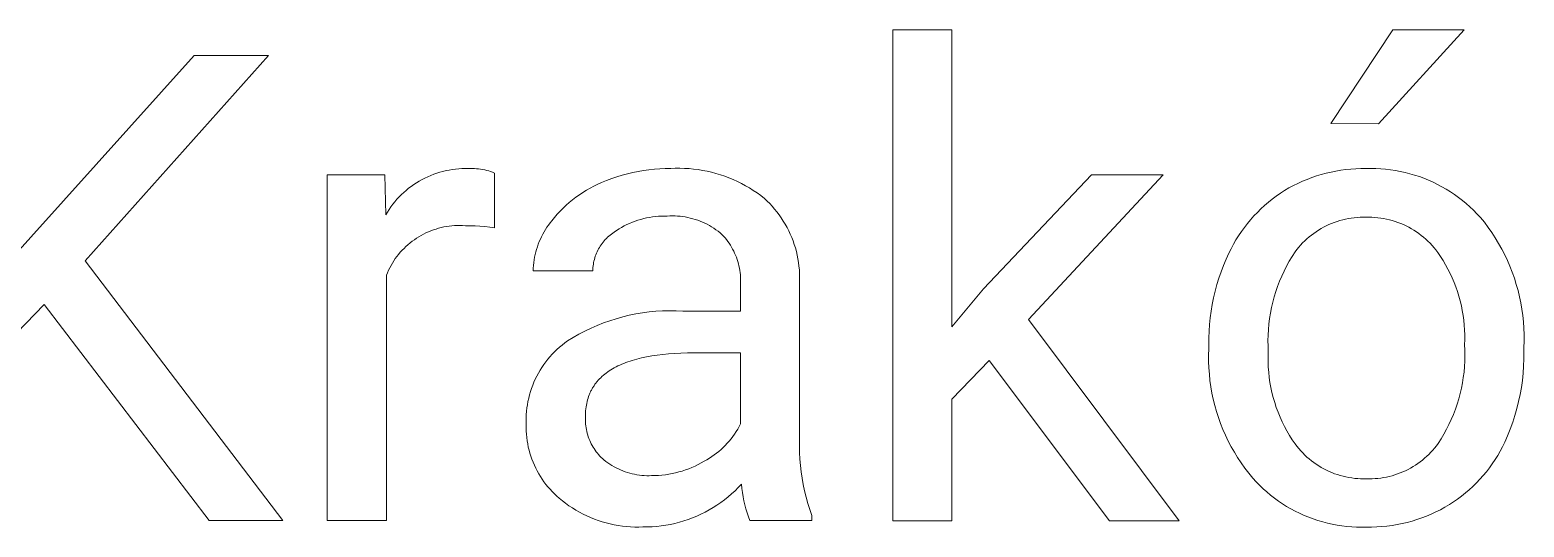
# Model space of a CAD drawing. Header units: millimetres. Extents: x 1383 to 4664, y -160 to 2132.
# Drawn here: x 4064.3 to 4164, y 98.9 to 132.1 of the extents above; entities that cross this region are included whole.
import ezdxf

# ---------------------------------------------------------------- set-up
doc = ezdxf.new("R2010")
doc.units = ezdxf.units.MM
doc.header["$MEASUREMENT"] = 0
doc.layers.add('Domyślny', color=7, linetype='Continuous', true_color=0x000000)

msp = doc.modelspace()

# ---------------------------------------------------------------- linework, layer by layer
at = {"layer": 'Domyślny', "color": 18, "lineweight": 15, "true_color": 0x000000}
for p, q in [((4121.894, 99.329), (4121.894, 132.107)), ((4121.894, 132.107), (4125.838, 132.107)), ((4125.838, 132.107), (4125.838, 112.287)), ((4151.13, 125.852), (4155.249, 132.113)), ((4160.024, 132.113), (4154.31, 125.841)), ((4155.249, 132.113), (4160.024, 132.113)), ((4061.478, 115.039), (4075.289, 130.4)), ((4080.238, 130.4), (4068.012, 116.688)), ((4075.289, 130.4), (4080.238, 130.4)), ((4154.31, 125.841), (4151.13, 125.852)), ((4091.676, 122.604), (4091.883, 122.661)), ((4091.883, 122.661), (4092.091, 122.71)), ((4092.091, 122.71), (4092.301, 122.752)), ((4092.301, 122.752), (4092.512, 122.787)), ((4092.512, 122.787), (4092.724, 122.814)), ((4092.724, 122.814), (4092.937, 122.834)), ((4092.937, 122.834), (4093.151, 122.846)), ((4093.151, 122.846), (4093.365, 122.851)), ((4093.365, 122.851), (4093.579, 122.848)), ((4093.579, 122.848), (4093.716, 122.853)), ((4093.716, 122.853), (4093.854, 122.854)), ((4093.854, 122.854), (4093.991, 122.849)), ((4093.991, 122.849), (4094.128, 122.84)), ((4094.128, 122.84), (4094.265, 122.827)), ((4094.265, 122.827), (4094.401, 122.808)), ((4094.401, 122.808), (4094.537, 122.785)), ((4094.537, 122.785), (4094.672, 122.758)), ((4094.672, 122.758), (4094.805, 122.726)), ((4094.805, 122.726), (4094.938, 122.689)), ((4094.938, 122.689), (4095.069, 122.649)), ((4095.069, 122.649), (4095.199, 122.603)), ((4104.55, 122.588), (4104.907, 122.661)), ((4104.907, 122.661), (4105.267, 122.722)), ((4105.267, 122.722), (4105.628, 122.772)), ((4105.628, 122.772), (4105.991, 122.81)), ((4105.991, 122.81), (4106.354, 122.835)), ((4106.354, 122.835), (4106.719, 122.85)), ((4106.719, 122.85), (4107.083, 122.852)), ((4107.083, 122.852), (4107.388, 122.865)), ((4107.388, 122.865), (4107.693, 122.868)), ((4107.693, 122.868), (4107.998, 122.861)), ((4107.998, 122.861), (4108.303, 122.843)), ((4108.303, 122.843), (4108.607, 122.815)), ((4108.607, 122.815), (4108.91, 122.777)), ((4108.91, 122.777), (4109.211, 122.729)), ((4109.211, 122.729), (4109.511, 122.671)), ((4109.511, 122.671), (4109.808, 122.603)), ((4150.806, 122.541), (4151.132, 122.618)), ((4151.132, 122.618), (4151.46, 122.683)), ((4151.46, 122.683), (4151.79, 122.738)), ((4151.79, 122.738), (4152.122, 122.782)), ((4152.122, 122.782), (4152.455, 122.815)), ((4152.455, 122.815), (4152.789, 122.837)), ((4152.789, 122.837), (4153.123, 122.848)), ((4153.123, 122.848), (4153.458, 122.847)), ((4153.458, 122.847), (4153.787, 122.854)), ((4153.787, 122.854), (4154.117, 122.849)), ((4154.117, 122.849), (4154.447, 122.833)), ((4154.447, 122.833), (4154.775, 122.806)), ((4154.775, 122.806), (4155.103, 122.768)), ((4155.103, 122.768), (4155.429, 122.719)), ((4155.429, 122.719), (4155.753, 122.659)), ((4155.753, 122.659), (4156.075, 122.588)), ((4084.172, 99.336), (4084.172, 122.422)), ((4084.172, 122.422), (4088.007, 122.422)), ((4088.007, 122.422), (4088.072, 119.756)), ((4089.598, 121.53), (4089.768, 121.66)), ((4089.768, 121.66), (4089.942, 121.784)), ((4089.942, 121.784), (4090.121, 121.901)), ((4090.121, 121.901), (4090.304, 122.013)), ((4090.304, 122.013), (4090.491, 122.117)), ((4090.491, 122.117), (4090.681, 122.216)), ((4090.681, 122.216), (4090.874, 122.307)), ((4090.874, 122.307), (4091.071, 122.392)), ((4091.071, 122.392), (4091.27, 122.47)), ((4091.27, 122.47), (4091.472, 122.54)), ((4091.472, 122.54), (4091.676, 122.604)), ((4095.199, 122.603), (4095.327, 122.553)), ((4095.327, 122.553), (4095.327, 118.882)), ((4101.71, 121.546), (4101.96, 121.676)), ((4101.96, 121.676), (4102.214, 121.799)), ((4102.214, 121.799), (4102.473, 121.912)), ((4102.473, 121.912), (4102.809, 122.053)), ((4102.809, 122.053), (4103.15, 122.182)), ((4103.15, 122.182), (4103.495, 122.301)), ((4103.495, 122.301), (4103.843, 122.408)), ((4103.843, 122.408), (4104.195, 122.504)), ((4104.195, 122.504), (4104.55, 122.588)), ((4109.808, 122.603), (4110.103, 122.524)), ((4110.103, 122.524), (4110.395, 122.436)), ((4110.395, 122.436), (4110.684, 122.339)), ((4110.684, 122.339), (4110.97, 122.231)), ((4110.97, 122.231), (4111.252, 122.114)), ((4111.252, 122.114), (4111.529, 121.987)), ((4111.529, 121.987), (4111.803, 121.852)), ((4111.803, 121.852), (4112.071, 121.707)), ((4112.071, 121.707), (4112.335, 121.553)), ((4127.957, 114.822), (4135.147, 122.427)), ((4139.943, 122.427), (4130.962, 112.779)), ((4135.147, 122.427), (4139.943, 122.427)), ((4148.327, 121.552), (4148.622, 121.711)), ((4148.622, 121.711), (4148.921, 121.86)), ((4148.921, 121.86), (4149.225, 121.999)), ((4149.225, 121.999), (4149.534, 122.129)), ((4149.534, 122.129), (4149.847, 122.247)), ((4149.847, 122.247), (4150.163, 122.356)), ((4150.163, 122.356), (4150.483, 122.454)), ((4150.483, 122.454), (4150.806, 122.541)), ((4156.075, 122.588), (4156.395, 122.506)), ((4156.395, 122.506), (4156.711, 122.414)), ((4156.711, 122.414), (4157.025, 122.31)), ((4157.025, 122.31), (4157.334, 122.197)), ((4157.334, 122.197), (4157.64, 122.072)), ((4157.64, 122.072), (4157.941, 121.938)), ((4157.941, 121.938), (4158.237, 121.793)), ((4158.237, 121.793), (4158.529, 121.639)), ((4158.529, 121.639), (4158.815, 121.475)), ((4088.547, 120.468), (4088.68, 120.635)), ((4088.68, 120.635), (4088.82, 120.797)), ((4088.82, 120.797), (4088.965, 120.955)), ((4088.965, 120.955), (4089.116, 121.107)), ((4089.116, 121.107), (4089.271, 121.254)), ((4089.271, 121.254), (4089.432, 121.395)), ((4089.432, 121.395), (4089.598, 121.53)), ((4100.318, 120.588), (4100.536, 120.767)), ((4100.536, 120.767), (4100.76, 120.939)), ((4100.76, 120.939), (4100.989, 121.103)), ((4100.989, 121.103), (4101.225, 121.259)), ((4101.225, 121.259), (4101.465, 121.406)), ((4101.465, 121.406), (4101.71, 121.546)), ((4112.335, 121.553), (4112.593, 121.391)), ((4112.593, 121.391), (4112.846, 121.219)), ((4112.846, 121.219), (4113.092, 121.04)), ((4113.092, 121.04), (4113.333, 120.852)), ((4113.333, 120.852), (4113.513, 120.683)), ((4113.513, 120.683), (4113.687, 120.509)), ((4146.956, 120.603), (4147.216, 120.812)), ((4147.216, 120.812), (4147.484, 121.012)), ((4147.484, 121.012), (4147.758, 121.202)), ((4147.758, 121.202), (4148.038, 121.383)), ((4148.038, 121.383), (4148.327, 121.552)), ((4158.815, 121.475), (4159.095, 121.301)), ((4159.095, 121.301), (4159.369, 121.118)), ((4159.369, 121.118), (4159.637, 120.925)), ((4159.637, 120.925), (4159.899, 120.724)), ((4159.899, 120.724), (4160.153, 120.514)), ((4088.072, 119.756), (4088.181, 119.94)), ((4088.181, 119.94), (4088.297, 120.12)), ((4088.297, 120.12), (4088.419, 120.296)), ((4088.419, 120.296), (4088.547, 120.468)), ((4099.328, 119.586), (4099.512, 119.8)), ((4099.512, 119.8), (4099.703, 120.007)), ((4099.703, 120.007), (4099.901, 120.208)), ((4099.901, 120.208), (4100.107, 120.402)), ((4100.107, 120.402), (4100.318, 120.588)), ((4106.06, 119.643), (4105.863, 119.619)), ((4106.258, 119.661), (4106.06, 119.643)), ((4106.457, 119.671), (4106.258, 119.661)), ((4106.655, 119.675), (4106.457, 119.671)), ((4106.854, 119.672), (4106.655, 119.675)), ((4107.025, 119.682), (4106.854, 119.672)), ((4107.197, 119.686), (4107.025, 119.682)), ((4107.369, 119.683), (4107.197, 119.686)), ((4107.541, 119.675), (4107.369, 119.683)), ((4107.712, 119.661), (4107.541, 119.675)), ((4107.883, 119.641), (4107.712, 119.661)), ((4108.052, 119.615), (4107.883, 119.641)), ((4113.687, 120.509), (4113.854, 120.328)), ((4113.854, 120.328), (4114.016, 120.141)), ((4114.016, 120.141), (4114.171, 119.949)), ((4114.171, 119.949), (4114.319, 119.752)), ((4114.319, 119.752), (4114.46, 119.55)), ((4145.767, 119.435), (4145.989, 119.684)), ((4145.989, 119.684), (4146.219, 119.926)), ((4146.219, 119.926), (4146.457, 120.16)), ((4146.457, 120.16), (4146.703, 120.386)), ((4146.703, 120.386), (4146.956, 120.603)), ((4160.153, 120.514), (4160.4, 120.295)), ((4160.4, 120.295), (4160.639, 120.069)), ((4160.639, 120.069), (4160.871, 119.834)), ((4160.871, 119.834), (4161.095, 119.591)), ((4090.919, 118.626), (4090.755, 118.552)), ((4091.086, 118.694), (4090.919, 118.626)), ((4091.255, 118.757), (4091.086, 118.694)), ((4091.426, 118.813), (4091.255, 118.757)), ((4091.598, 118.864), (4091.426, 118.813)), ((4091.773, 118.909), (4091.598, 118.864)), ((4091.949, 118.947), (4091.773, 118.909)), ((4092.126, 118.98), (4091.949, 118.947)), ((4092.304, 119.006), (4092.126, 118.98)), ((4092.483, 119.027), (4092.304, 119.006)), ((4092.662, 119.041), (4092.483, 119.027)), ((4092.842, 119.049), (4092.662, 119.041)), ((4093.022, 119.05), (4092.842, 119.049)), ((4093.202, 119.046), (4093.022, 119.05)), ((4093.382, 119.035), (4093.202, 119.046)), ((4093.708, 119.034), (4093.382, 119.035)), ((4094.033, 119.023), (4093.708, 119.034)), ((4094.358, 119.003), (4094.033, 119.023)), ((4094.682, 118.972), (4094.358, 119.003)), ((4095.005, 118.932), (4094.682, 118.972)), ((4095.327, 118.882), (4095.005, 118.932)), ((4098.633, 118.621), (4098.727, 118.777)), ((4098.727, 118.777), (4098.825, 118.929)), ((4098.825, 118.929), (4098.929, 119.079)), ((4098.929, 119.079), (4099.038, 119.224)), ((4099.038, 119.224), (4099.151, 119.366)), ((4099.151, 119.366), (4099.328, 119.586)), ((4103.467, 118.714), (4103.303, 118.602)), ((4103.635, 118.82), (4103.467, 118.714)), ((4103.806, 118.921), (4103.635, 118.82)), ((4103.98, 119.016), (4103.806, 118.921)), ((4104.158, 119.105), (4103.98, 119.016)), ((4104.339, 119.188), (4104.158, 119.105)), ((4104.522, 119.264), (4104.339, 119.188)), ((4104.708, 119.335), (4104.522, 119.264)), ((4104.896, 119.399), (4104.708, 119.335)), ((4105.086, 119.456), (4104.896, 119.399)), ((4105.278, 119.507), (4105.086, 119.456)), ((4105.472, 119.551), (4105.278, 119.507)), ((4105.667, 119.588), (4105.472, 119.551)), ((4105.863, 119.619), (4105.667, 119.588)), ((4108.221, 119.584), (4108.052, 119.615)), ((4108.389, 119.546), (4108.221, 119.584)), ((4108.555, 119.503), (4108.389, 119.546)), ((4108.72, 119.454), (4108.555, 119.503)), ((4108.883, 119.399), (4108.72, 119.454)), ((4109.044, 119.339), (4108.883, 119.399)), ((4109.203, 119.273), (4109.044, 119.339)), ((4109.359, 119.202), (4109.203, 119.273)), ((4109.513, 119.126), (4109.359, 119.202)), ((4109.664, 119.044), (4109.513, 119.126)), ((4109.812, 118.957), (4109.664, 119.044)), ((4109.957, 118.865), (4109.812, 118.957)), ((4110.099, 118.768), (4109.957, 118.865)), ((4110.237, 118.666), (4110.099, 118.768)), ((4110.372, 118.56), (4110.237, 118.666)), ((4114.46, 119.55), (4114.594, 119.343)), ((4114.594, 119.343), (4114.721, 119.132)), ((4114.721, 119.132), (4114.841, 118.917)), ((4114.841, 118.917), (4114.953, 118.697)), ((4114.953, 118.697), (4115.058, 118.474)), ((4144.97, 118.366), (4145.155, 118.643)), ((4145.155, 118.643), (4145.35, 118.914)), ((4145.35, 118.914), (4145.555, 119.178)), ((4145.555, 119.178), (4145.767, 119.435)), ((4150.138, 118.632), (4149.978, 118.52)), ((4150.302, 118.739), (4150.138, 118.632)), ((4150.469, 118.839), (4150.302, 118.739)), ((4150.64, 118.934), (4150.469, 118.839)), ((4150.813, 119.023), (4150.64, 118.934)), ((4150.99, 119.106), (4150.813, 119.023)), ((4151.17, 119.183), (4150.99, 119.106)), ((4151.352, 119.254), (4151.17, 119.183)), ((4151.536, 119.318), (4151.352, 119.254)), ((4151.722, 119.376), (4151.536, 119.318)), ((4151.911, 119.428), (4151.722, 119.376)), ((4152.1, 119.473), (4151.911, 119.428)), ((4152.292, 119.511), (4152.1, 119.473)), ((4152.484, 119.543), (4152.292, 119.511)), ((4152.678, 119.568), (4152.484, 119.543)), ((4152.872, 119.587), (4152.678, 119.568)), ((4153.067, 119.599), (4152.872, 119.587)), ((4153.262, 119.604), (4153.067, 119.599)), ((4153.458, 119.602), (4153.262, 119.604)), ((4153.656, 119.604), (4153.458, 119.602)), ((4153.854, 119.6), (4153.656, 119.604)), ((4154.052, 119.588), (4153.854, 119.6)), ((4154.25, 119.57), (4154.052, 119.588)), ((4154.446, 119.544), (4154.25, 119.57)), ((4154.642, 119.512), (4154.446, 119.544)), ((4154.837, 119.473), (4154.642, 119.512)), ((4155.03, 119.428), (4154.837, 119.473)), ((4155.221, 119.376), (4155.03, 119.428)), ((4155.411, 119.317), (4155.221, 119.376)), ((4155.598, 119.252), (4155.411, 119.317)), ((4155.783, 119.181), (4155.598, 119.252)), ((4155.965, 119.103), (4155.783, 119.181)), ((4156.145, 119.019), (4155.965, 119.103)), ((4156.322, 118.928), (4156.145, 119.019)), ((4156.495, 118.832), (4156.322, 118.928)), ((4156.665, 118.73), (4156.495, 118.832)), ((4156.831, 118.622), (4156.665, 118.73)), ((4161.095, 119.591), (4161.362, 119.26)), ((4161.362, 119.26), (4161.618, 118.919)), ((4161.618, 118.919), (4161.863, 118.57)), ((4089.419, 117.646), (4089.289, 117.521)), ((4089.552, 117.767), (4089.419, 117.646)), ((4089.69, 117.883), (4089.552, 117.767)), ((4089.832, 117.994), (4089.69, 117.883)), ((4089.978, 118.1), (4089.832, 117.994)), ((4090.127, 118.201), (4089.978, 118.1)), ((4090.279, 118.297), (4090.127, 118.201)), ((4090.435, 118.387), (4090.279, 118.297)), ((4090.593, 118.473), (4090.435, 118.387)), ((4090.755, 118.552), (4090.593, 118.473)), ((4098.186, 117.628), (4098.246, 117.8)), ((4098.246, 117.8), (4098.313, 117.969)), ((4098.313, 117.969), (4098.384, 118.136)), ((4098.384, 118.136), (4098.462, 118.3)), ((4098.462, 118.3), (4098.545, 118.462)), ((4098.545, 118.462), (4098.633, 118.621)), ((4102.385, 117.676), (4102.328, 117.583)), ((4102.446, 117.767), (4102.385, 117.676)), ((4102.51, 117.856), (4102.446, 117.767)), ((4102.577, 117.942), (4102.51, 117.856)), ((4102.647, 118.026), (4102.577, 117.942)), ((4102.72, 118.108), (4102.647, 118.026)), ((4102.796, 118.187), (4102.72, 118.108)), ((4102.874, 118.263), (4102.796, 118.187)), ((4102.955, 118.337), (4102.874, 118.263)), ((4103.039, 118.407), (4102.955, 118.337)), ((4103.125, 118.475), (4103.039, 118.407)), ((4103.213, 118.54), (4103.125, 118.475)), ((4103.303, 118.602), (4103.213, 118.54)), ((4110.503, 118.449), (4110.372, 118.56)), ((4110.606, 118.338), (4110.503, 118.449)), ((4110.705, 118.224), (4110.606, 118.338)), ((4110.8, 118.107), (4110.705, 118.224)), ((4110.892, 117.987), (4110.8, 118.107)), ((4110.979, 117.863), (4110.892, 117.987)), ((4111.061, 117.737), (4110.979, 117.863)), ((4111.14, 117.608), (4111.061, 117.737)), ((4115.058, 118.474), (4115.155, 118.247)), ((4115.155, 118.247), (4115.244, 118.017)), ((4115.244, 118.017), (4115.325, 117.784)), ((4115.325, 117.784), (4115.398, 117.549)), ((4144.47, 117.498), (4144.627, 117.793)), ((4144.627, 117.793), (4144.793, 118.082)), ((4144.793, 118.082), (4144.97, 118.366)), ((4149.108, 117.739), (4148.979, 117.593)), ((4149.241, 117.882), (4149.108, 117.739)), ((4149.38, 118.019), (4149.241, 117.882)), ((4149.523, 118.152), (4149.38, 118.019)), ((4149.67, 118.28), (4149.523, 118.152)), ((4149.822, 118.403), (4149.67, 118.28)), ((4149.978, 118.52), (4149.822, 118.403)), ((4156.994, 118.508), (4156.831, 118.622)), ((4157.152, 118.388), (4156.994, 118.508)), ((4157.307, 118.264), (4157.152, 118.388)), ((4157.457, 118.134), (4157.307, 118.264)), ((4157.602, 117.999), (4157.457, 118.134)), ((4157.742, 117.859), (4157.602, 117.999)), ((4157.878, 117.714), (4157.742, 117.859)), ((4158.009, 117.565), (4157.878, 117.714)), ((4161.863, 118.57), (4162.095, 118.213)), ((4162.095, 118.213), (4162.316, 117.848)), ((4162.316, 117.848), (4162.523, 117.476)), ((4068.012, 116.688), (4081.2, 99.338)), ((4088.609, 116.684), (4088.513, 116.531)), ((4088.71, 116.833), (4088.609, 116.684)), ((4088.816, 116.978), (4088.71, 116.833)), ((4088.928, 117.12), (4088.816, 116.978)), ((4089.043, 117.258), (4088.928, 117.12)), ((4089.164, 117.392), (4089.043, 117.258)), ((4089.289, 117.521), (4089.164, 117.392)), ((4097.945, 116.567), (4097.97, 116.747)), ((4097.97, 116.747), (4098.001, 116.926)), ((4098.001, 116.926), (4098.039, 117.104)), ((4098.039, 117.104), (4098.082, 117.28)), ((4098.082, 117.28), (4098.131, 117.455)), ((4098.131, 117.455), (4098.186, 117.628)), ((4101.962, 116.673), (4101.94, 116.566)), ((4101.989, 116.779), (4101.962, 116.673)), ((4102.019, 116.885), (4101.989, 116.779)), ((4102.052, 116.989), (4102.019, 116.885)), ((4102.089, 117.092), (4102.052, 116.989)), ((4102.13, 117.193), (4102.089, 117.092)), ((4102.175, 117.293), (4102.13, 117.193)), ((4102.222, 117.392), (4102.175, 117.293)), ((4102.273, 117.488), (4102.222, 117.392)), ((4102.328, 117.583), (4102.273, 117.488)), ((4111.214, 117.476), (4111.14, 117.608)), ((4111.283, 117.342), (4111.214, 117.476)), ((4111.348, 117.206), (4111.283, 117.342)), ((4111.408, 117.067), (4111.348, 117.206)), ((4111.463, 116.927), (4111.408, 117.067)), ((4111.514, 116.785), (4111.463, 116.927)), ((4111.559, 116.641), (4111.514, 116.785)), ((4111.6, 116.495), (4111.559, 116.641)), ((4115.398, 117.549), (4115.463, 117.311)), ((4115.463, 117.311), (4115.52, 117.071)), ((4115.52, 117.071), (4115.568, 116.829)), ((4115.568, 116.829), (4115.608, 116.586)), ((4143.96, 116.374), (4144.135, 116.789)), ((4144.135, 116.789), (4144.323, 117.199)), ((4144.323, 117.199), (4144.47, 117.498)), ((4148.349, 116.657), (4148.171, 116.333)), ((4148.538, 116.975), (4148.349, 116.657)), ((4148.738, 117.286), (4148.538, 116.975)), ((4148.856, 117.441), (4148.738, 117.286)), ((4148.979, 117.593), (4148.856, 117.441)), ((4158.134, 117.411), (4158.009, 117.565)), ((4158.254, 117.253), (4158.134, 117.411)), ((4158.438, 116.983), (4158.254, 117.253)), ((4158.613, 116.707), (4158.438, 116.983)), ((4158.779, 116.425), (4158.613, 116.707)), ((4162.523, 117.476), (4162.718, 117.097)), ((4162.718, 117.097), (4162.9, 116.712)), ((4162.9, 116.712), (4163.069, 116.321)), ((4088.184, 115.891), (4088.116, 115.725)), ((4088.116, 115.725), (4088.116, 99.336)), ((4088.258, 116.056), (4088.184, 115.891)), ((4088.338, 116.217), (4088.258, 116.056)), ((4088.423, 116.376), (4088.338, 116.217)), ((4088.513, 116.531), (4088.423, 116.376)), ((4097.906, 116.023), (4097.913, 116.205)), ((4101.883, 116.023), (4097.906, 116.023)), ((4097.913, 116.205), (4097.926, 116.386)), ((4097.926, 116.386), (4097.945, 116.567)), ((4101.886, 116.132), (4101.883, 116.023)), ((4101.894, 116.241), (4101.886, 116.132)), ((4101.905, 116.35), (4101.894, 116.241)), ((4101.921, 116.459), (4101.905, 116.35)), ((4101.94, 116.566), (4101.921, 116.459)), ((4111.636, 116.349), (4111.6, 116.495)), ((4111.666, 116.201), (4111.636, 116.349)), ((4111.692, 116.052), (4111.666, 116.201)), ((4111.712, 115.902), (4111.692, 116.052)), ((4111.728, 115.752), (4111.712, 115.902)), ((4111.738, 115.602), (4111.728, 115.752)), ((4115.608, 116.586), (4115.64, 116.341)), ((4115.64, 116.341), (4115.663, 116.096)), ((4115.663, 116.096), (4115.678, 115.85)), ((4115.678, 115.85), (4115.684, 115.603)), ((4143.651, 115.527), (4143.798, 115.953)), ((4143.798, 115.953), (4143.96, 116.374)), ((4147.849, 115.668), (4147.705, 115.327)), ((4148.004, 116.003), (4147.849, 115.668)), ((4148.171, 116.333), (4148.004, 116.003)), ((4158.935, 116.138), (4158.779, 116.425)), ((4159.082, 115.846), (4158.935, 116.138)), ((4159.219, 115.55), (4159.082, 115.846)), ((4163.069, 116.321), (4163.225, 115.924)), ((4163.225, 115.924), (4163.367, 115.522)), ((4111.743, 115.451), (4111.738, 115.602)), ((4111.738, 115.149), (4111.743, 115.3)), ((4111.738, 113.335), (4111.738, 115.149)), ((4111.743, 115.3), (4111.743, 115.451)), ((4115.684, 115.603), (4115.682, 115.356)), ((4115.682, 115.356), (4115.682, 104.736)), ((4125.838, 112.287), (4127.957, 114.822)), ((4143.295, 114.223), (4143.4, 114.662)), ((4143.4, 114.662), (4143.518, 115.096)), ((4143.518, 115.096), (4143.651, 115.527)), ((4147.573, 114.982), (4147.453, 114.632)), ((4147.705, 115.327), (4147.573, 114.982)), ((4159.346, 115.248), (4159.219, 115.55)), ((4159.463, 114.943), (4159.346, 115.248)), ((4159.569, 114.634), (4159.463, 114.943)), ((4163.367, 115.522), (4163.495, 115.116)), ((4163.495, 115.116), (4163.61, 114.706)), ((4163.61, 114.706), (4163.71, 114.291)), ((4065.281, 113.782), (4061.478, 109.838)), ((4076.294, 99.338), (4065.281, 113.782)), ((4143.131, 113.337), (4143.206, 113.781)), ((4143.206, 113.781), (4143.295, 114.223)), ((4147.248, 113.922), (4147.165, 113.562)), ((4147.344, 114.279), (4147.248, 113.922)), ((4147.453, 114.632), (4147.344, 114.279)), ((4159.666, 114.322), (4159.569, 114.634)), ((4159.752, 114.007), (4159.666, 114.322)), ((4159.827, 113.689), (4159.752, 114.007)), ((4159.892, 113.369), (4159.827, 113.689)), ((4163.71, 114.291), (4163.797, 113.874)), ((4163.797, 113.874), (4163.869, 113.454)), ((4102.597, 112.538), (4103.021, 112.689)), ((4103.021, 112.689), (4103.449, 112.824)), ((4103.449, 112.824), (4103.882, 112.945)), ((4103.882, 112.945), (4104.319, 113.05)), ((4104.319, 113.05), (4104.76, 113.14)), ((4104.76, 113.14), (4105.203, 113.215)), ((4105.203, 113.215), (4105.648, 113.274)), ((4105.648, 113.274), (4106.096, 113.317)), ((4106.096, 113.317), (4106.544, 113.345)), ((4106.544, 113.345), (4106.993, 113.358)), ((4106.993, 113.358), (4107.443, 113.354)), ((4107.443, 113.354), (4107.892, 113.335)), ((4107.892, 113.335), (4111.738, 113.335)), ((4130.962, 112.779), (4140.992, 99.329)), ((4143.026, 112.442), (4143.071, 112.89)), ((4143.071, 112.89), (4143.131, 113.337)), ((4147.035, 112.834), (4146.988, 112.467)), ((4147.093, 113.199), (4147.035, 112.834)), ((4147.165, 113.562), (4147.093, 113.199)), ((4159.947, 113.046), (4159.892, 113.369)), ((4159.99, 112.722), (4159.947, 113.046)), ((4160.023, 112.397), (4159.99, 112.722)), ((4163.869, 113.454), (4163.927, 113.032)), ((4163.927, 113.032), (4163.971, 112.608)), ((4100.572, 111.571), (4100.963, 111.792)), ((4100.963, 111.792), (4101.362, 112)), ((4101.362, 112), (4101.767, 112.194)), ((4101.767, 112.194), (4102.179, 112.373)), ((4102.179, 112.373), (4102.597, 112.538)), ((4142.98, 111.542), (4142.995, 111.992)), ((4142.995, 111.992), (4143.026, 112.442)), ((4146.933, 111.73), (4146.925, 111.36)), ((4146.954, 112.099), (4146.933, 111.73)), ((4146.988, 112.467), (4146.954, 112.099)), ((4160.045, 112.071), (4160.023, 112.397)), ((4160.056, 111.744), (4160.045, 112.071)), ((4160.056, 111.418), (4160.056, 111.744)), ((4163.971, 112.608), (4164, 112.183)), ((4164, 112.183), (4164.015, 111.757)), ((4164.015, 111.757), (4164.015, 111.331)), ((4099.333, 110.614), (4099.494, 110.77)), ((4099.494, 110.77), (4099.66, 110.921)), ((4099.66, 110.921), (4099.832, 111.065)), ((4099.832, 111.065), (4100.008, 111.203)), ((4100.008, 111.203), (4100.189, 111.336)), ((4100.189, 111.336), (4100.572, 111.571)), ((4142.967, 110.393), (4142.98, 110.818)), ((4142.98, 111.091), (4142.98, 111.542)), ((4142.98, 110.818), (4142.98, 111.091)), ((4146.925, 111.36), (4146.929, 110.991)), ((4146.929, 110.991), (4146.946, 110.621)), ((4160.046, 111.091), (4160.056, 111.418)), ((4160.063, 110.725), (4160.046, 111.091)), ((4160.067, 110.359), (4160.063, 110.725)), ((4164.015, 111.331), (4164.001, 110.905)), ((4164.001, 110.905), (4164.001, 110.621)), ((4098.487, 109.571), (4098.613, 109.757)), ((4098.613, 109.757), (4098.745, 109.938)), ((4098.745, 109.938), (4098.883, 110.115)), ((4098.883, 110.115), (4099.027, 110.286)), ((4099.027, 110.286), (4099.177, 110.453)), ((4099.177, 110.453), (4099.333, 110.614)), ((4103.559, 109.668), (4103.437, 109.607)), ((4103.685, 109.727), (4103.559, 109.668)), ((4103.814, 109.784), (4103.685, 109.727)), ((4103.947, 109.839), (4103.814, 109.784)), ((4104.083, 109.892), (4103.947, 109.839)), ((4104.223, 109.942), (4104.083, 109.892)), ((4104.367, 109.991), (4104.223, 109.942)), ((4104.514, 110.038), (4104.367, 109.991)), ((4104.664, 110.082), (4104.514, 110.038)), ((4104.818, 110.125), (4104.664, 110.082)), ((4105.137, 110.203), (4104.818, 110.125)), ((4105.47, 110.274), (4105.137, 110.203)), ((4105.818, 110.336), (4105.47, 110.274)), ((4106.179, 110.389), (4105.818, 110.336)), ((4106.555, 110.435), (4106.179, 110.389)), ((4106.944, 110.472), (4106.555, 110.435)), ((4107.348, 110.501), (4106.944, 110.472)), ((4107.767, 110.522), (4107.348, 110.501)), ((4108.199, 110.534), (4107.767, 110.522)), ((4108.646, 110.538), (4108.199, 110.534)), ((4111.738, 110.538), (4108.646, 110.538)), ((4111.738, 105.796), (4111.738, 110.538)), ((4128.318, 110.026), (4125.838, 107.447)), ((4136.36, 99.329), (4128.318, 110.026)), ((4142.968, 109.969), (4142.967, 110.393)), ((4142.984, 109.545), (4142.968, 109.969)), ((4146.946, 110.621), (4146.935, 110.277)), ((4146.935, 110.277), (4146.936, 109.933)), ((4146.936, 109.933), (4146.95, 109.59)), ((4160.039, 109.628), (4160.059, 109.993)), ((4160.059, 109.993), (4160.067, 110.359)), ((4163.983, 109.662), (4163.949, 109.183)), ((4164, 110.141), (4163.983, 109.662)), ((4164.001, 110.621), (4164, 110.141)), ((4097.958, 108.584), (4098.05, 108.789)), ((4098.05, 108.789), (4098.149, 108.99)), ((4098.149, 108.99), (4098.255, 109.188)), ((4098.255, 109.188), (4098.368, 109.381)), ((4098.368, 109.381), (4098.487, 109.571)), ((4102.247, 108.711), (4102.171, 108.623)), ((4102.327, 108.797), (4102.247, 108.711)), ((4102.41, 108.881), (4102.327, 108.797)), ((4102.497, 108.963), (4102.41, 108.881)), ((4102.587, 109.043), (4102.497, 108.963)), ((4102.681, 109.121), (4102.587, 109.043)), ((4102.778, 109.196), (4102.681, 109.121)), ((4102.879, 109.27), (4102.778, 109.196)), ((4102.984, 109.342), (4102.879, 109.27)), ((4103.092, 109.411), (4102.984, 109.342)), ((4103.203, 109.478), (4103.092, 109.411)), ((4103.318, 109.544), (4103.203, 109.478)), ((4103.437, 109.607), (4103.318, 109.544)), ((4143.015, 109.121), (4142.984, 109.545)), ((4143.059, 108.699), (4143.015, 109.121)), ((4143.119, 108.278), (4143.059, 108.699)), ((4146.95, 109.59), (4146.975, 109.246)), ((4146.975, 109.246), (4147.012, 108.904)), ((4147.012, 108.904), (4147.061, 108.564)), ((4159.902, 108.539), (4159.96, 108.9)), ((4159.96, 108.9), (4160.006, 109.263)), ((4160.006, 109.263), (4160.039, 109.628)), ((4163.899, 108.706), (4163.833, 108.231)), ((4163.949, 109.183), (4163.899, 108.706)), ((4097.607, 107.521), (4097.662, 107.739)), ((4097.662, 107.739), (4097.725, 107.954)), ((4097.725, 107.954), (4097.796, 108.167)), ((4097.796, 108.167), (4097.873, 108.377)), ((4097.873, 108.377), (4097.958, 108.584)), ((4101.646, 107.735), (4101.605, 107.626)), ((4101.667, 107.789), (4101.646, 107.735)), ((4101.69, 107.842), (4101.667, 107.789)), ((4101.713, 107.895), (4101.69, 107.842)), ((4101.738, 107.947), (4101.713, 107.895)), ((4101.763, 107.999), (4101.738, 107.947)), ((4101.789, 108.05), (4101.763, 107.999)), ((4101.816, 108.1), (4101.789, 108.05)), ((4101.844, 108.15), (4101.816, 108.1)), ((4101.873, 108.2), (4101.844, 108.15)), ((4101.902, 108.249), (4101.873, 108.2)), ((4101.933, 108.298), (4101.902, 108.249)), ((4101.964, 108.346), (4101.933, 108.298)), ((4101.997, 108.393), (4101.964, 108.346)), ((4102.03, 108.44), (4101.997, 108.393)), ((4102.064, 108.487), (4102.03, 108.44)), ((4102.099, 108.532), (4102.064, 108.487)), ((4102.135, 108.578), (4102.099, 108.532)), ((4102.171, 108.623), (4102.135, 108.578)), ((4143.192, 107.86), (4143.119, 108.278)), ((4143.28, 107.445), (4143.192, 107.86)), ((4147.061, 108.564), (4147.122, 108.225)), ((4147.122, 108.225), (4147.195, 107.889)), ((4147.195, 107.889), (4147.279, 107.556)), ((4159.654, 107.47), (4159.749, 107.823)), ((4159.749, 107.823), (4159.831, 108.18)), ((4159.831, 108.18), (4159.902, 108.539)), ((4163.75, 107.758), (4163.651, 107.289)), ((4163.833, 108.231), (4163.75, 107.758)), ((4097.46, 106.637), (4097.485, 106.86)), ((4097.485, 106.86), (4097.518, 107.082)), ((4097.518, 107.082), (4097.558, 107.302)), ((4097.558, 107.302), (4097.607, 107.521)), ((4101.407, 106.678), (4101.398, 106.55)), ((4101.419, 106.804), (4101.407, 106.678)), ((4101.435, 106.928), (4101.419, 106.804)), ((4101.455, 107.049), (4101.435, 106.928)), ((4101.478, 107.169), (4101.455, 107.049)), ((4101.504, 107.286), (4101.478, 107.169)), ((4101.534, 107.402), (4101.504, 107.286)), ((4101.568, 107.515), (4101.534, 107.402)), ((4101.605, 107.626), (4101.568, 107.515)), ((4125.838, 107.447), (4125.838, 99.329)), ((4143.381, 107.033), (4143.28, 107.445)), ((4143.497, 106.624), (4143.381, 107.033)), ((4147.279, 107.556), (4147.375, 107.225)), ((4147.375, 107.225), (4147.483, 106.899)), ((4147.483, 106.899), (4147.602, 106.576)), ((4159.298, 106.431), (4159.428, 106.773)), ((4159.428, 106.773), (4159.547, 107.12)), ((4159.547, 107.12), (4159.654, 107.47)), ((4163.535, 106.823), (4163.404, 106.361)), ((4163.651, 107.289), (4163.535, 106.823)), ((4097.43, 105.966), (4097.432, 106.19)), ((4097.436, 105.742), (4097.43, 105.966)), ((4097.432, 106.19), (4097.442, 106.414)), ((4097.435, 105.528), (4097.436, 105.742)), ((4097.442, 106.414), (4097.46, 106.637)), ((4101.391, 106.288), (4101.387, 106.163)), ((4101.387, 106.163), (4101.387, 106.037)), ((4101.387, 106.037), (4101.392, 105.912)), ((4101.393, 106.42), (4101.391, 106.288)), ((4101.392, 105.912), (4101.401, 105.787)), ((4101.398, 106.55), (4101.393, 106.42)), ((4101.401, 105.787), (4101.415, 105.663)), ((4111.647, 105.623), (4111.738, 105.796)), ((4143.626, 106.22), (4143.497, 106.624)), ((4143.769, 105.82), (4143.626, 106.22)), ((4143.926, 105.425), (4143.769, 105.82)), ((4147.602, 106.576), (4147.732, 106.257)), ((4147.732, 106.257), (4147.873, 105.944)), ((4147.873, 105.944), (4148.025, 105.635)), ((4158.837, 105.435), (4159.002, 105.762)), ((4159.002, 105.762), (4159.155, 106.094)), ((4159.155, 106.094), (4159.298, 106.431)), ((4163.257, 105.904), (4163.094, 105.453)), ((4163.404, 106.361), (4163.257, 105.904)), ((4097.441, 105.314), (4097.435, 105.528)), ((4097.455, 105.101), (4097.441, 105.314)), ((4097.475, 104.888), (4097.455, 105.101)), ((4097.504, 104.676), (4097.475, 104.888)), ((4097.539, 104.465), (4097.504, 104.676)), ((4101.415, 105.663), (4101.432, 105.539)), ((4101.432, 105.539), (4101.454, 105.415)), ((4101.454, 105.415), (4101.481, 105.293)), ((4101.481, 105.293), (4101.511, 105.171)), ((4101.511, 105.171), (4101.546, 105.051)), ((4101.546, 105.051), (4101.585, 104.932)), ((4101.585, 104.932), (4101.628, 104.814)), ((4101.628, 104.814), (4101.675, 104.698)), ((4101.675, 104.698), (4101.726, 104.584)), ((4110.986, 104.655), (4111.109, 104.806)), ((4111.109, 104.806), (4111.228, 104.962)), ((4111.228, 104.962), (4111.341, 105.122)), ((4111.341, 105.122), (4111.449, 105.285)), ((4111.449, 105.285), (4111.551, 105.452)), ((4111.551, 105.452), (4111.647, 105.623)), ((4115.682, 104.736), (4115.674, 104.307)), ((4144.096, 105.036), (4143.926, 105.425)), ((4144.279, 104.653), (4144.096, 105.036)), ((4148.025, 105.635), (4148.188, 105.332)), ((4148.188, 105.332), (4148.361, 105.034)), ((4148.361, 105.034), (4148.544, 104.743)), ((4148.544, 104.743), (4148.738, 104.459)), ((4158.276, 104.492), (4158.474, 104.8)), ((4158.474, 104.8), (4158.661, 105.114)), ((4158.661, 105.114), (4158.837, 105.435)), ((4162.916, 105.007), (4162.723, 104.568)), ((4163.094, 105.453), (4162.916, 105.007)), ((4097.581, 104.255), (4097.539, 104.465)), ((4097.631, 104.047), (4097.581, 104.255)), ((4097.688, 103.841), (4097.631, 104.047)), ((4097.752, 103.637), (4097.688, 103.841)), ((4101.726, 104.584), (4101.782, 104.471)), ((4101.782, 104.471), (4101.84, 104.361)), ((4101.84, 104.361), (4101.903, 104.252)), ((4101.903, 104.252), (4101.97, 104.146)), ((4101.97, 104.146), (4102.04, 104.042)), ((4102.04, 104.042), (4102.114, 103.941)), ((4102.114, 103.941), (4102.191, 103.842)), ((4102.191, 103.842), (4102.271, 103.747)), ((4102.271, 103.747), (4102.355, 103.653)), ((4109.825, 103.61), (4109.985, 103.723)), ((4109.985, 103.723), (4110.141, 103.841)), ((4110.141, 103.841), (4110.293, 103.964)), ((4110.293, 103.964), (4110.441, 104.093)), ((4110.441, 104.093), (4110.584, 104.226)), ((4110.584, 104.226), (4110.723, 104.364)), ((4110.723, 104.364), (4110.857, 104.507)), ((4110.857, 104.507), (4110.986, 104.655)), ((4115.674, 104.307), (4115.679, 103.877)), ((4115.679, 103.877), (4115.699, 103.448)), ((4144.475, 104.276), (4144.279, 104.653)), ((4144.683, 103.907), (4144.475, 104.276)), ((4144.904, 103.544), (4144.683, 103.907)), ((4148.738, 104.459), (4148.856, 104.302)), ((4148.856, 104.302), (4148.981, 104.149)), ((4148.981, 104.149), (4149.11, 104)), ((4149.11, 104), (4149.245, 103.856)), ((4149.245, 103.856), (4149.384, 103.717)), ((4149.384, 103.717), (4149.528, 103.583)), ((4157.518, 103.632), (4157.657, 103.765)), ((4157.657, 103.765), (4157.79, 103.902)), ((4157.79, 103.902), (4157.919, 104.043)), ((4157.919, 104.043), (4158.043, 104.188)), ((4158.043, 104.188), (4158.162, 104.338)), ((4158.162, 104.338), (4158.276, 104.492)), ((4162.253, 103.691), (4162.077, 103.41)), ((4162.419, 103.978), (4162.253, 103.691)), ((4162.576, 104.271), (4162.419, 103.978)), ((4162.723, 104.568), (4162.576, 104.271)), ((4097.823, 103.435), (4097.752, 103.637)), ((4097.9, 103.236), (4097.823, 103.435)), ((4097.985, 103.039), (4097.9, 103.236)), ((4098.076, 102.846), (4097.985, 103.039)), ((4098.173, 102.655), (4098.076, 102.846)), ((4102.355, 103.653), (4102.442, 103.563)), ((4102.442, 103.563), (4102.532, 103.476)), ((4102.532, 103.476), (4102.626, 103.393)), ((4102.626, 103.393), (4102.754, 103.292)), ((4102.754, 103.292), (4102.886, 103.196)), ((4102.886, 103.196), (4103.021, 103.105)), ((4103.021, 103.105), (4103.159, 103.018)), ((4103.159, 103.018), (4103.299, 102.936)), ((4103.299, 102.936), (4103.443, 102.859)), ((4103.443, 102.859), (4103.589, 102.787)), ((4103.589, 102.787), (4103.738, 102.72)), ((4103.738, 102.72), (4103.889, 102.659)), ((4107.851, 102.651), (4108.07, 102.723)), ((4108.07, 102.723), (4108.286, 102.803)), ((4108.286, 102.803), (4108.5, 102.889)), ((4108.5, 102.889), (4108.711, 102.983)), ((4108.711, 102.983), (4108.919, 103.083)), ((4108.919, 103.083), (4109.123, 103.191)), ((4109.123, 103.191), (4109.323, 103.305)), ((4109.323, 103.305), (4109.494, 103.401)), ((4109.494, 103.401), (4109.661, 103.503)), ((4109.661, 103.503), (4109.825, 103.61)), ((4115.699, 103.448), (4115.732, 103.019)), ((4115.732, 103.019), (4115.78, 102.592)), ((4145.138, 103.189), (4144.904, 103.544)), ((4145.383, 102.843), (4145.138, 103.189)), ((4145.64, 102.505), (4145.383, 102.843)), ((4149.528, 103.583), (4149.677, 103.454)), ((4149.677, 103.454), (4149.83, 103.33)), ((4149.83, 103.33), (4149.987, 103.211)), ((4149.987, 103.211), (4150.149, 103.098)), ((4150.149, 103.098), (4150.314, 102.991)), ((4150.314, 102.991), (4150.483, 102.889)), ((4150.483, 102.889), (4150.655, 102.794)), ((4150.655, 102.794), (4150.831, 102.704)), ((4150.831, 102.704), (4151.009, 102.621)), ((4156.098, 102.672), (4156.269, 102.757)), ((4156.269, 102.757), (4156.438, 102.847)), ((4156.438, 102.847), (4156.603, 102.944)), ((4156.603, 102.944), (4156.765, 103.045)), ((4156.765, 103.045), (4156.924, 103.152)), ((4156.924, 103.152), (4157.078, 103.265)), ((4157.078, 103.265), (4157.229, 103.382)), ((4157.229, 103.382), (4157.376, 103.505)), ((4157.376, 103.505), (4157.518, 103.632)), ((4161.698, 102.865), (4161.495, 102.603)), ((4161.892, 103.134), (4161.698, 102.865)), ((4162.077, 103.41), (4161.892, 103.134)), ((4098.277, 102.469), (4098.173, 102.655)), ((4098.388, 102.285), (4098.277, 102.469)), ((4098.504, 102.106), (4098.388, 102.285)), ((4098.627, 101.931), (4098.504, 102.106)), ((4098.756, 101.76), (4098.627, 101.931)), ((4098.89, 101.594), (4098.756, 101.76)), ((4103.889, 102.659), (4104.042, 102.602)), ((4104.042, 102.602), (4104.197, 102.551)), ((4104.197, 102.551), (4104.353, 102.506)), ((4104.353, 102.506), (4104.511, 102.465)), ((4104.511, 102.465), (4104.67, 102.431)), ((4104.67, 102.431), (4104.831, 102.401)), ((4104.831, 102.401), (4104.992, 102.378)), ((4104.992, 102.378), (4105.154, 102.36)), ((4105.154, 102.36), (4105.316, 102.347)), ((4105.316, 102.347), (4105.479, 102.34)), ((4105.479, 102.34), (4105.642, 102.339)), ((4105.642, 102.339), (4105.805, 102.344)), ((4105.805, 102.344), (4106.036, 102.347)), ((4106.036, 102.347), (4106.266, 102.358)), ((4106.266, 102.358), (4106.496, 102.377)), ((4106.496, 102.377), (4106.725, 102.404)), ((4106.725, 102.404), (4106.953, 102.438)), ((4106.953, 102.438), (4107.18, 102.48)), ((4107.18, 102.48), (4107.406, 102.53)), ((4107.406, 102.53), (4107.629, 102.587)), ((4107.629, 102.587), (4107.851, 102.651)), ((4111.803, 101.765), (4111.591, 101.542)), ((4111.828, 101.488), (4111.803, 101.765)), ((4115.78, 102.592), (4115.842, 102.167)), ((4115.842, 102.167), (4115.918, 101.744)), ((4115.918, 101.744), (4116.007, 101.323)), ((4145.908, 102.175), (4145.64, 102.505)), ((4146.129, 101.933), (4145.908, 102.175)), ((4146.359, 101.698), (4146.129, 101.933)), ((4146.597, 101.471), (4146.359, 101.698)), ((4151.009, 102.621), (4151.19, 102.544)), ((4151.19, 102.544), (4151.374, 102.473)), ((4151.374, 102.473), (4151.561, 102.409)), ((4151.561, 102.409), (4151.749, 102.351)), ((4151.749, 102.351), (4151.939, 102.299)), ((4151.939, 102.299), (4152.131, 102.255)), ((4152.131, 102.255), (4152.324, 102.217)), ((4152.324, 102.217), (4152.519, 102.186)), ((4152.519, 102.186), (4152.714, 102.161)), ((4152.714, 102.161), (4152.911, 102.144)), ((4152.911, 102.144), (4153.107, 102.133)), ((4153.107, 102.133), (4153.304, 102.129)), ((4153.304, 102.129), (4153.501, 102.132)), ((4153.501, 102.132), (4153.692, 102.129)), ((4153.692, 102.129), (4153.884, 102.133)), ((4153.884, 102.133), (4154.075, 102.143)), ((4154.075, 102.143), (4154.265, 102.159)), ((4154.265, 102.159), (4154.455, 102.182)), ((4154.455, 102.182), (4154.644, 102.212)), ((4154.644, 102.212), (4154.832, 102.247)), ((4154.832, 102.247), (4155.018, 102.29)), ((4155.018, 102.29), (4155.203, 102.338)), ((4155.203, 102.338), (4155.387, 102.393)), ((4155.387, 102.393), (4155.568, 102.453)), ((4155.568, 102.453), (4155.747, 102.52)), ((4155.747, 102.52), (4155.924, 102.593)), ((4155.924, 102.593), (4156.098, 102.672)), ((4160.835, 101.859), (4160.598, 101.626)), ((4161.063, 102.099), (4160.835, 101.859)), ((4161.283, 102.348), (4161.063, 102.099)), ((4161.495, 102.603), (4161.283, 102.348)), ((4099.03, 101.432), (4098.89, 101.594)), ((4099.176, 101.275), (4099.03, 101.432)), ((4099.326, 101.123), (4099.176, 101.275)), ((4099.482, 100.977), (4099.326, 101.123)), ((4099.643, 100.836), (4099.482, 100.977)), ((4099.855, 100.661), (4099.643, 100.836)), ((4110.67, 100.728), (4110.422, 100.545)), ((4110.911, 100.919), (4110.67, 100.728)), ((4111.145, 101.119), (4110.911, 100.919)), ((4111.372, 101.326), (4111.145, 101.119)), ((4111.591, 101.542), (4111.372, 101.326)), ((4111.862, 101.213), (4111.828, 101.488)), ((4111.905, 100.938), (4111.862, 101.213)), ((4111.958, 100.666), (4111.905, 100.938)), ((4116.007, 101.323), (4116.11, 100.906)), ((4116.11, 100.906), (4116.227, 100.492)), ((4146.842, 101.253), (4146.597, 101.471)), ((4147.094, 101.043), (4146.842, 101.253)), ((4147.354, 100.841), (4147.094, 101.043)), ((4147.62, 100.648), (4147.354, 100.841)), ((4159.579, 100.777), (4159.308, 100.587)), ((4159.845, 100.976), (4159.579, 100.777)), ((4160.103, 101.184), (4159.845, 100.976)), ((4160.354, 101.401), (4160.103, 101.184)), ((4160.598, 101.626), (4160.354, 101.401)), ((4100.073, 100.494), (4099.855, 100.661)), ((4100.296, 100.334), (4100.073, 100.494)), ((4100.525, 100.182), (4100.296, 100.334)), ((4100.759, 100.037), (4100.525, 100.182)), ((4100.997, 99.901), (4100.759, 100.037)), ((4101.24, 99.773), (4100.997, 99.901)), ((4101.488, 99.653), (4101.24, 99.773)), ((4109.098, 99.767), (4108.818, 99.64)), ((4109.373, 99.904), (4109.098, 99.767)), ((4109.644, 100.051), (4109.373, 99.904)), ((4109.909, 100.206), (4109.644, 100.051)), ((4110.168, 100.371), (4109.909, 100.206)), ((4110.422, 100.545), (4110.168, 100.371)), ((4112.02, 100.395), (4111.958, 100.666)), ((4112.092, 100.127), (4112.02, 100.395)), ((4112.172, 99.861), (4112.092, 100.127)), ((4112.262, 99.599), (4112.172, 99.861)), ((4116.227, 100.492), (4116.358, 100.083)), ((4116.358, 100.083), (4116.502, 99.678)), ((4147.892, 100.465), (4147.62, 100.648)), ((4148.171, 100.291), (4147.892, 100.465)), ((4148.455, 100.126), (4148.171, 100.291)), ((4148.744, 99.971), (4148.455, 100.126)), ((4149.039, 99.826), (4148.744, 99.971)), ((4149.339, 99.691), (4149.039, 99.826)), ((4149.642, 99.567), (4149.339, 99.691)), ((4157.82, 99.773), (4157.506, 99.64)), ((4158.13, 99.916), (4157.82, 99.773)), ((4158.436, 100.069), (4158.13, 99.916)), ((4158.736, 100.232), (4158.436, 100.069)), ((4159.03, 100.405), (4158.736, 100.232)), ((4159.308, 100.587), (4159.03, 100.405)), ((4081.2, 99.338), (4076.294, 99.338)), ((4088.116, 99.336), (4084.172, 99.336)), ((4101.739, 99.542), (4101.488, 99.653)), ((4101.994, 99.439), (4101.739, 99.542)), ((4102.252, 99.345), (4101.994, 99.439)), ((4102.513, 99.26), (4102.252, 99.345)), ((4102.777, 99.184), (4102.513, 99.26)), ((4103.044, 99.117), (4102.777, 99.184)), ((4103.313, 99.059), (4103.044, 99.117)), ((4103.583, 99.01), (4103.313, 99.059)), ((4103.855, 98.971), (4103.583, 99.01)), ((4104.128, 98.941), (4103.855, 98.971)), ((4104.402, 98.92), (4104.128, 98.941)), ((4104.677, 98.908), (4104.402, 98.92)), ((4104.951, 98.906), (4104.677, 98.908)), ((4105.226, 98.913), (4104.951, 98.906)), ((4105.534, 98.915), (4105.226, 98.913)), ((4105.841, 98.928), (4105.534, 98.915)), ((4106.148, 98.952), (4105.841, 98.928)), ((4106.453, 98.987), (4106.148, 98.952)), ((4106.758, 99.032), (4106.453, 98.987)), ((4107.06, 99.088), (4106.758, 99.032)), ((4107.36, 99.154), (4107.06, 99.088)), ((4107.658, 99.231), (4107.36, 99.154)), ((4107.953, 99.318), (4107.658, 99.231)), ((4108.245, 99.415), (4107.953, 99.318)), ((4108.533, 99.522), (4108.245, 99.415)), ((4108.818, 99.64), (4108.533, 99.522)), ((4112.361, 99.339), (4112.262, 99.599)), ((4116.502, 99.339), (4112.361, 99.339)), ((4116.502, 99.678), (4116.502, 99.339)), ((4125.838, 99.329), (4121.894, 99.329)), ((4140.992, 99.329), (4136.36, 99.329)), ((4149.95, 99.453), (4149.642, 99.567)), ((4150.262, 99.349), (4149.95, 99.453)), ((4150.577, 99.256), (4150.262, 99.349)), ((4150.895, 99.173), (4150.577, 99.256)), ((4151.215, 99.101), (4150.895, 99.173)), ((4151.538, 99.041), (4151.215, 99.101)), ((4151.863, 98.991), (4151.538, 99.041)), ((4152.189, 98.952), (4151.863, 98.991)), ((4152.516, 98.925), (4152.189, 98.952)), ((4152.844, 98.908), (4152.516, 98.925)), ((4153.173, 98.903), (4152.844, 98.908)), ((4153.501, 98.909), (4153.173, 98.903)), ((4153.843, 98.907), (4153.501, 98.909)), ((4154.184, 98.918), (4153.843, 98.907)), ((4154.525, 98.939), (4154.184, 98.918)), ((4154.865, 98.972), (4154.525, 98.939)), ((4155.203, 99.017), (4154.865, 98.972)), ((4155.54, 99.073), (4155.203, 99.017)), ((4155.875, 99.14), (4155.54, 99.073)), ((4156.208, 99.218), (4155.875, 99.14)), ((4156.537, 99.307), (4156.208, 99.218)), ((4156.864, 99.407), (4156.537, 99.307)), ((4157.187, 99.518), (4156.864, 99.407)), ((4157.506, 99.64), (4157.187, 99.518))]:
    msp.add_line(p, q, dxfattribs=at)

doc.saveas('drawing.dxf')
